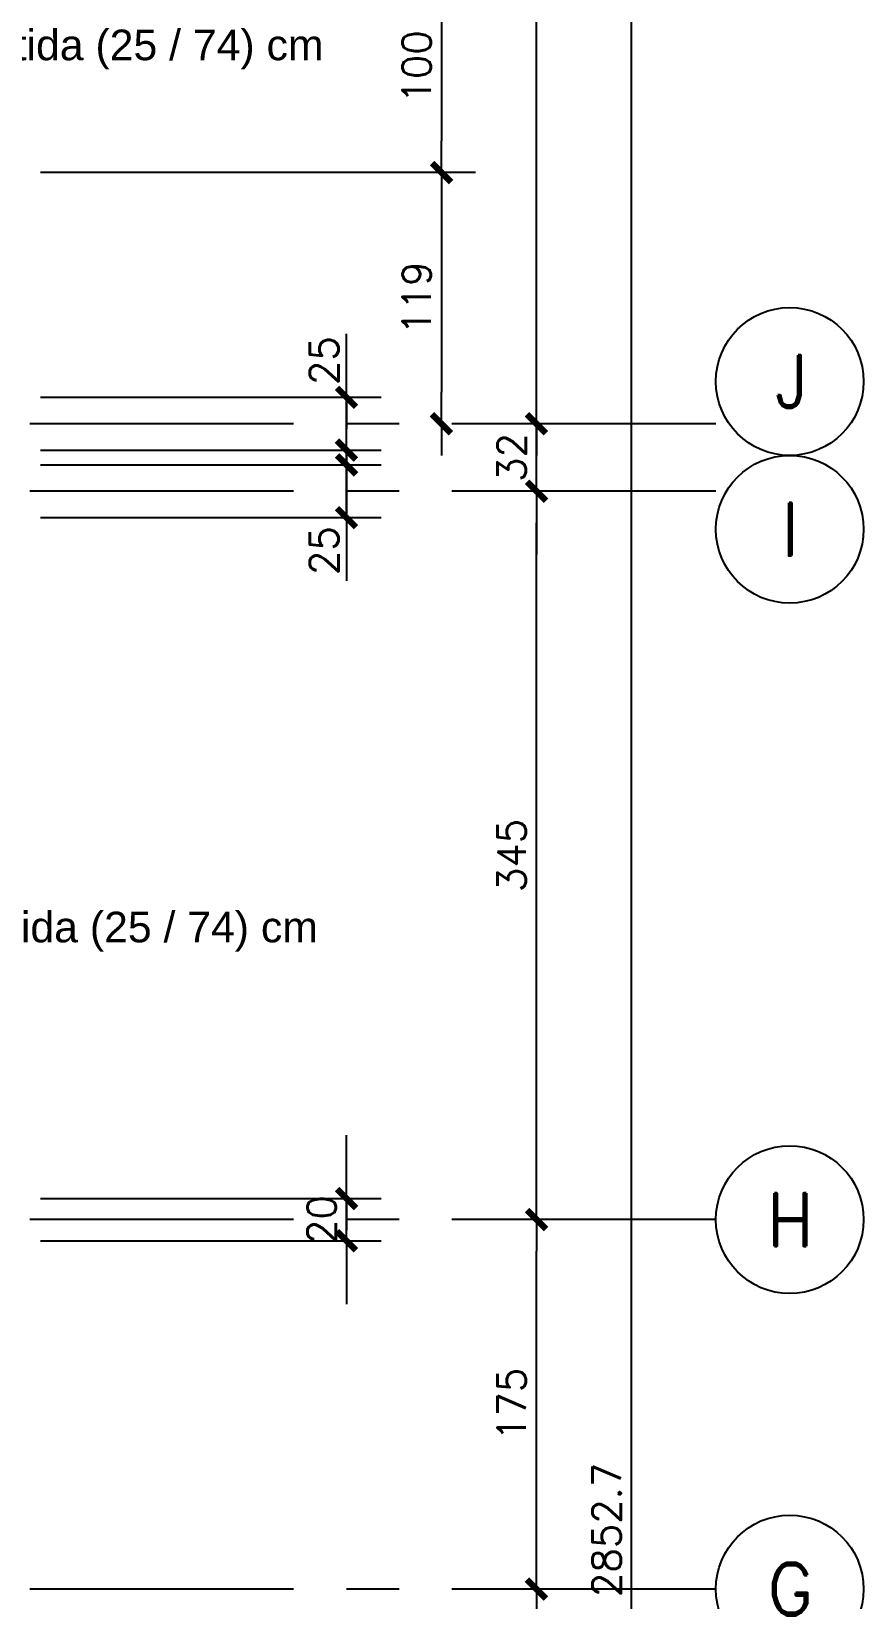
# Model space of a CAD drawing. Header units: millimetres. Extents: x 0 to 223, y -18 to 76.
# Drawn here: x 195.18 to 199.13, y 29.83 to 37.26 of the extents above; entities that cross this region are included whole.
import ezdxf
from ezdxf.enums import TextEntityAlignment as Align

# ---------------------------------------------------------------- set-up
doc = ezdxf.new("R2010")
doc.units = ezdxf.units.MM
doc.linetypes.add('CENTER', pattern=[2, 1.25, -0.25, 0.25, -0.25])
for name, color, linetype in [('Capa1', 8, 'Continuous'), ('COTAS', 1, 'Continuous'), ('COTAS1', 2, 'Continuous'), ('Cotas2', 1, 'Continuous'), ('EJES', 1, 'CENTER')]:
    doc.layers.add(name, color=color, linetype=linetype)
doc.styles.add('ROMAND', font='romand', dxfattribs={"height": 31.5})
doc.styles.add('ROMANS', font='romans.shx', dxfattribs={"height": 16.875})
doc.styles.get("Standard").update_dxf_attribs({"font": 'arial.ttf'})

# ---------------------------------------------------------------- blocks, each defined once
blk = doc.blocks.new('EJE-1')
at = {"color": 3, "linetype": 'Continuous'}
blk.add_circle((0, 0), 35, dxfattribs=at)
at = {"color": 5, "linetype": 'Continuous', "style": 'ROMAND'}
blk.add_attdef('0', text='', height=25, dxfattribs=at).set_placement((0.23, 0), align=Align.MIDDLE)
blk = doc.blocks.new('TICK1')
at = {"color": 2}
for points in [[(0, 0), (-1, 0)], [(0, 0), (1, 0)]]:
    blk.add_lwpolyline(points, dxfattribs=at)
at = {"color": 2, "const_width": 0.2}
blk.add_lwpolyline([(-0.3, -0.3), (0.3, 0.3)], dxfattribs=at)

msp = doc.modelspace()

# ---------------------------------------------------------------- linework, layer by layer
at = {"layer": 'COTAS', "color": 2}
for p, q in [((198.0261, 16.0467), (198.0261, 44.2734)), ((197.5761, 35.5497), (197.5761, 40.6595)), ((196.6761, 35.6747), (196.6761, 35.8247)), ((197.5761, 35.5497), (197.5761, 35.6997)), ((196.6761, 35.2747), (196.6761, 35.5247)), ((196.6761, 35.3547), (196.6761, 35.5047)), ((197.5761, 35.0797), (197.5761, 35.3997)), ((196.6761, 34.9547), (196.6761, 35.2047)), ((196.6761, 35.1247), (196.6761, 34.9747)), ((197.5761, 34.9297), (197.5761, 34.7797)), ((197.5761, 31.7797), (197.5761, 34.9297)), ((196.6761, 34.8047), (196.6761, 34.6547)), ((196.6761, 31.8797), (196.6761, 32.0297)), ((196.6761, 31.5297), (196.6761, 31.7297)), ((197.5761, 30.0297), (197.5761, 31.4797)), ((196.6761, 31.3797), (196.6761, 31.2297))]:
    msp.add_line(p, q, dxfattribs=at)
at = {"layer": 'COTAS1', "color": 2}
for p, q in [((197.1261, 37.4397), (197.1261, 36.7397)), ((197.1261, 36.4397), (197.1261, 35.5497))]:
    msp.add_line(p, q, dxfattribs=at)
at = {"layer": 'Cotas2'}
for p, q in [((197.2865, 36.5897), (195.2261, 36.5897)), ((195.2261, 35.5247), (196.8395, 35.5247)), ((195.2261, 35.2747), (196.8395, 35.2747)), ((195.2261, 35.2047), (196.8395, 35.2047)), ((195.2261, 34.9547), (196.8395, 34.9547)), ((195.2261, 31.7297), (196.8395, 31.7297)), ((195.2261, 31.5297), (196.8395, 31.5297))]:
    msp.add_line(p, q, dxfattribs=at)
at = {"layer": 'EJES'}
for p, q in [((198.4257, 35.3997), (177.2325, 35.3997)), ((198.4257, 35.0797), (177.2325, 35.0797)), ((198.4257, 31.6297), (177.2325, 31.6297)), ((198.4257, 29.8797), (177.2325, 29.8797))]:
    msp.add_line(p, q, dxfattribs=at)

# ---------------------------------------------------------------- block references
at = {"xscale": 0.0100000000002183, "yscale": 0.0100000000002183, "zscale": 0.0100000000002183}
for p, values in [((198.7757, 35.5997), {'0': 'J'}), ((198.7757, 34.8997), {'0': 'I'}), ((198.7757, 31.6297), {'0': 'H'}), ((198.7757, 29.8797), {'0': 'G'})]:
    msp.add_blockref('EJE-1', p, dxfattribs=at).add_auto_attribs(values)
at = {"layer": 'COTAS', "color": 2, "xscale": 0.1500000000000909, "yscale": 0.1500000000000909, "zscale": 0.1500000000000909}
for p, rotation in [((196.6761, 35.5247), 270), ((197.5761, 35.3997), 270), ((197.5761, 35.3997), 270), ((196.6761, 35.2747), 90), ((196.6761, 35.2047), 270), ((197.5761, 35.0797), 90), ((197.5761, 35.0797), 90), ((196.6761, 34.9547), 90), ((196.6761, 31.7297), 270), ((197.5761, 31.6297), 270), ((197.5761, 31.6297), 90), ((196.6761, 31.5297), 90), ((197.5761, 29.8797), 90), ((197.5761, 29.8797), 270)]:
    msp.add_blockref('TICK1', p, dxfattribs=dict(at, rotation=rotation))
at = {"layer": 'COTAS1', "color": 2, "xscale": 0.1500000000000909, "yscale": 0.1500000000000909, "zscale": 0.1500000000000909}
for p, rotation in [((197.1261, 36.5897), 90), ((197.1261, 36.5897), 270), ((197.1261, 35.3997), 270)]:
    msp.add_blockref('TICK1', p, dxfattribs=dict(at, rotation=rotation))

# ---------------------------------------------------------------- texts
at = {"layer": 'Capa1', "char_height": 0.144975, "attachment_point": 1}
for insert in [(194.2036, 37.2665), (194.177, 33.0881)]:
    msp.add_mtext_dynamic_manual_height_columns('Viga invertida (25 / 74) cm', width=2.767896, gutter_width=0.7249, heights=[0.2432], dxfattribs=dict(at, insert=insert))
at = {"layer": 'COTAS', "color": 3, "char_height": 0.135, "attachment_point": 5, "rotation": 90, "style": 'ROMANS'}
for s, insert in [('\\A1;25', (196.5699, 35.6986)), ('\\A1;32', (197.4586, 35.2397)), ('\\A1;25', (196.5699, 34.7985)), ('\\A1;345', (197.4586, 33.3547)), ('\\A1;20', (196.5586, 31.6297)), ('\\A1;175', (197.4586, 30.7547)), ('\\A1;2852.7', (197.9086, 30.1601))]:
    msp.add_mtext(s, dxfattribs=dict(at, insert=insert))
at = {"layer": 'COTAS1', "color": 3, "char_height": 0.135, "attachment_point": 5, "rotation": 90, "style": 'ROMANS'}
for s, insert in [('\\A1;100', (197.0086, 37.0897)), ('\\A1;119', (197.0086, 35.9947))]:
    msp.add_mtext(s, dxfattribs=dict(at, insert=insert))

doc.saveas('drawing.dxf')
